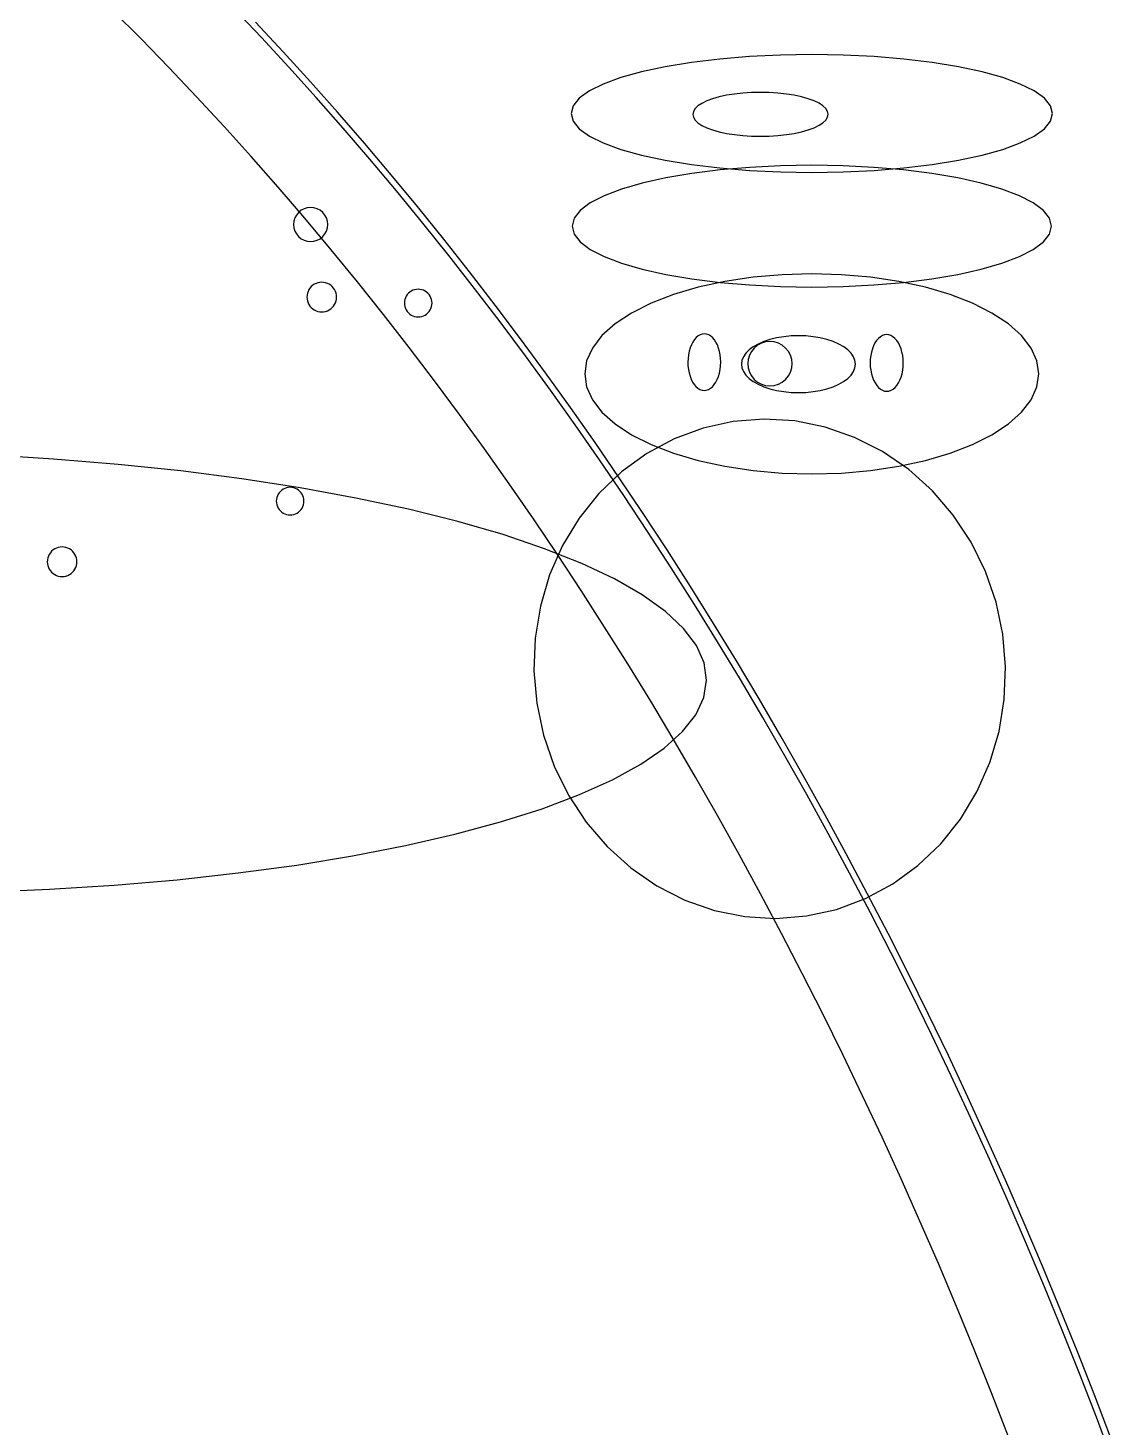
# Model space of a CAD drawing. Extents: x -1 to 217, y -22 to 302.
# Drawn here: x 162.9 to 203.3, y 219.2 to 271.2 of the extents above; entities that cross this region are included whole.
import ezdxf

# ---------------------------------------------------------------- set-up
doc = ezdxf.new("R2010")
doc.units = 0

msp = doc.modelspace()

# ---------------------------------------------------------------- linework, layer by layer
at = {"layer": 'CIRCLES'}
for p, q in [((172.969, 264.355), (172.891, 264.259)), ((173.066, 264.434), (172.969, 264.355)), ((173.175, 264.493), (173.066, 264.434)), ((173.295, 264.529), (173.175, 264.493)), ((173.418, 264.541), (173.295, 264.529)), ((173.542, 264.529), (173.418, 264.541)), ((173.662, 264.493), (173.542, 264.529)), ((173.771, 264.434), (173.662, 264.493)), ((173.868, 264.355), (173.771, 264.434)), ((173.946, 264.259), (173.868, 264.355)), ((172.796, 264.03), (172.783, 263.906)), ((172.783, 263.906), (172.796, 263.782)), ((172.832, 264.149), (172.796, 264.03)), ((172.796, 263.782), (172.832, 263.663)), ((172.891, 264.259), (172.832, 264.149)), ((174.005, 264.149), (173.946, 264.259)), ((174.041, 264.03), (174.005, 264.149)), ((174.005, 263.663), (174.041, 263.782)), ((174.054, 263.906), (174.041, 264.03)), ((174.041, 263.782), (174.054, 263.906)), ((172.832, 263.663), (172.891, 263.553)), ((172.891, 263.553), (172.969, 263.457)), ((172.969, 263.457), (173.066, 263.378)), ((173.066, 263.378), (173.175, 263.319)), ((173.175, 263.319), (173.295, 263.283)), ((173.295, 263.283), (173.418, 263.271)), ((173.418, 263.271), (173.542, 263.283)), ((173.542, 263.283), (173.662, 263.319)), ((173.662, 263.319), (173.771, 263.378)), ((173.771, 263.378), (173.868, 263.457)), ((173.868, 263.457), (173.946, 263.553)), ((173.946, 263.553), (174.005, 263.663)), ((189.815, 259.188), (189.739, 259.046)), ((189.918, 259.313), (189.815, 259.188)), ((190.042, 259.416), (189.918, 259.313)), ((190.185, 259.492), (190.042, 259.416)), ((190.339, 259.539), (190.185, 259.492)), ((190.5, 259.554), (190.339, 259.539)), ((190.661, 259.539), (190.5, 259.554)), ((190.815, 259.492), (190.661, 259.539)), ((190.958, 259.416), (190.815, 259.492)), ((191.082, 259.313), (190.958, 259.416)), ((191.185, 259.188), (191.082, 259.313)), ((191.261, 259.046), (191.185, 259.188)), ((189.692, 258.891), (189.676, 258.731)), ((189.676, 258.731), (189.692, 258.57)), ((189.739, 259.046), (189.692, 258.891)), ((189.692, 258.57), (189.739, 258.416)), ((191.308, 258.891), (191.261, 259.046)), ((191.261, 258.416), (191.308, 258.57)), ((191.324, 258.731), (191.308, 258.891)), ((191.308, 258.57), (191.324, 258.731)), ((189.739, 258.416), (189.815, 258.273)), ((189.815, 258.273), (189.918, 258.148)), ((189.918, 258.148), (190.042, 258.046)), ((190.042, 258.046), (190.185, 257.97)), ((190.815, 257.97), (190.958, 258.046)), ((190.958, 258.046), (191.082, 258.148)), ((191.082, 258.148), (191.185, 258.273)), ((191.185, 258.273), (191.261, 258.416)), ((190.185, 257.97), (190.339, 257.923)), ((190.339, 257.923), (190.5, 257.907)), ((190.5, 257.907), (190.661, 257.923)), ((190.661, 257.923), (190.815, 257.97))]:
    msp.add_line(p, q, dxfattribs=at)
at = {"layer": 'ELLIPSES'}
for p, q in [((167.115, 270.807), (166.07, 271.854)), ((171.588, 270.861), (170.557, 271.95)), ((172.399, 270.33), (171.373, 271.43)), ((168.151, 269.741), (167.115, 270.807)), ((172.611, 269.754), (171.588, 270.861)), ((173.416, 269.212), (172.399, 270.33)), ((188.63, 270.057), (187.579, 269.93)), ((189.739, 270.149), (188.63, 270.057)), ((190.887, 270.205), (189.739, 270.149)), ((192.056, 270.224), (190.887, 270.205)), ((193.224, 270.205), (192.056, 270.224)), ((194.373, 270.149), (193.224, 270.205)), ((195.482, 270.057), (194.373, 270.149)), ((196.532, 269.93), (195.482, 270.057)), ((169.179, 268.657), (168.151, 269.741)), ((173.625, 268.63), (172.611, 269.754)), ((185.725, 269.582), (184.953, 269.367)), ((186.606, 269.771), (185.725, 269.582)), ((187.579, 269.93), (186.606, 269.771)), ((197.506, 269.771), (196.532, 269.93)), ((198.386, 269.582), (197.506, 269.771)), ((199.158, 269.367), (198.386, 269.582)), ((174.424, 268.077), (173.416, 269.212)), ((184.303, 269.129), (183.785, 268.872)), ((184.953, 269.367), (184.303, 269.129)), ((199.809, 269.129), (199.158, 269.367)), ((200.327, 268.872), (199.809, 269.129)), ((170.199, 267.554), (169.179, 268.657)), ((174.63, 267.488), (173.625, 268.63)), ((183.408, 268.6), (183.18, 268.319)), ((183.785, 268.872), (183.408, 268.6)), ((188.149, 268.5), (187.966, 268.411)), ((188.366, 268.58), (188.149, 268.5)), ((188.614, 268.651), (188.366, 268.58)), ((188.887, 268.71), (188.614, 268.651)), ((189.183, 268.757), (188.887, 268.71)), ((189.494, 268.792), (189.183, 268.757)), ((189.817, 268.813), (189.494, 268.792)), ((190.146, 268.82), (189.817, 268.813)), ((190.474, 268.813), (190.146, 268.82)), ((190.797, 268.792), (190.474, 268.813)), ((191.109, 268.758), (190.797, 268.792)), ((191.404, 268.711), (191.109, 268.758)), ((191.678, 268.651), (191.404, 268.711)), ((191.925, 268.581), (191.678, 268.651)), ((192.142, 268.5), (191.925, 268.581)), ((192.325, 268.412), (192.142, 268.5)), ((200.703, 268.6), (200.327, 268.872)), ((200.932, 268.319), (200.703, 268.6)), ((175.424, 266.925), (174.424, 268.077)), ((183.18, 268.319), (183.103, 268.034)), ((183.103, 268.034), (183.18, 267.748)), ((187.651, 268.109), (187.629, 268.002)), ((187.629, 268.002), (187.651, 267.895)), ((187.715, 268.214), (187.651, 268.109)), ((187.821, 268.315), (187.715, 268.214)), ((187.966, 268.411), (187.821, 268.315)), ((192.471, 268.316), (192.325, 268.412)), ((192.576, 268.214), (192.471, 268.316)), ((192.641, 268.11), (192.576, 268.214)), ((192.662, 268.003), (192.641, 268.11)), ((192.641, 267.896), (192.662, 268.003)), ((201.008, 268.034), (200.932, 268.319)), ((200.932, 267.748), (201.008, 268.034)), ((171.209, 266.434), (170.199, 267.554)), ((175.626, 266.33), (174.63, 267.488)), ((183.18, 267.748), (183.408, 267.467)), ((183.408, 267.467), (183.785, 267.195)), ((187.651, 267.895), (187.715, 267.79)), ((187.715, 267.79), (187.821, 267.689)), ((187.821, 267.689), (187.967, 267.593)), ((187.967, 267.593), (188.149, 267.504)), ((188.149, 267.504), (188.366, 267.424)), ((188.366, 267.424), (188.614, 267.354)), ((191.678, 267.354), (191.925, 267.425)), ((191.925, 267.425), (192.142, 267.505)), ((192.142, 267.505), (192.325, 267.594)), ((192.325, 267.594), (192.471, 267.69)), ((192.471, 267.69), (192.577, 267.791)), ((192.577, 267.791), (192.641, 267.896)), ((200.327, 267.195), (200.703, 267.467)), ((200.703, 267.467), (200.932, 267.748)), ((176.414, 265.755), (175.424, 266.925)), ((183.785, 267.195), (184.303, 266.938)), ((184.303, 266.938), (184.953, 266.7)), ((188.614, 267.354), (188.888, 267.294)), ((188.888, 267.294), (189.183, 267.247)), ((189.183, 267.247), (189.495, 267.213)), ((189.495, 267.213), (189.817, 267.192)), ((189.817, 267.192), (190.146, 267.185)), ((190.146, 267.185), (190.474, 267.192)), ((190.474, 267.192), (190.797, 267.213)), ((190.797, 267.213), (191.109, 267.247)), ((191.109, 267.247), (191.404, 267.295)), ((191.404, 267.295), (191.678, 267.354)), ((199.158, 266.7), (199.809, 266.938)), ((199.809, 266.938), (200.327, 267.195)), ((172.211, 265.295), (171.209, 266.434)), ((184.953, 266.7), (185.725, 266.485)), ((185.725, 266.485), (186.606, 266.296)), ((197.506, 266.296), (198.386, 266.485)), ((198.386, 266.485), (199.158, 266.7)), ((176.613, 265.154), (175.626, 266.33)), ((186.606, 266.296), (187.579, 266.137)), ((187.579, 266.137), (188.63, 266.01)), ((188.644, 265.934), (187.599, 265.803)), ((188.63, 266.01), (189.739, 265.918)), ((189.749, 266.029), (188.644, 265.934)), ((189.739, 265.918), (190.887, 265.862)), ((190.892, 266.087), (189.749, 266.029)), ((190.887, 265.862), (192.056, 265.843)), ((192.056, 266.106), (190.892, 266.087)), ((193.219, 266.087), (192.056, 266.106)), ((192.056, 265.843), (193.224, 265.862)), ((194.363, 266.029), (193.219, 266.087)), ((193.224, 265.862), (194.373, 265.918)), ((195.467, 265.934), (194.363, 266.029)), ((194.373, 265.918), (195.482, 266.01)), ((196.513, 265.803), (195.467, 265.934)), ((195.482, 266.01), (196.532, 266.137)), ((196.532, 266.137), (197.506, 266.296)), ((177.395, 264.569), (176.414, 265.755)), ((185.752, 265.443), (184.984, 265.221)), ((186.629, 265.638), (185.752, 265.443)), ((187.599, 265.803), (186.629, 265.638)), ((197.482, 265.638), (196.513, 265.803)), ((198.359, 265.443), (197.482, 265.638)), ((199.128, 265.221), (198.359, 265.443)), ((173.203, 264.139), (172.211, 265.295)), ((177.59, 263.961), (176.613, 265.154)), ((184.336, 264.974), (183.82, 264.709)), ((184.984, 265.221), (184.336, 264.974)), ((199.776, 264.974), (199.128, 265.221)), ((200.291, 264.709), (199.776, 264.974)), ((178.367, 263.366), (177.395, 264.569)), ((183.445, 264.428), (183.218, 264.138)), ((183.82, 264.709), (183.445, 264.428)), ((200.666, 264.428), (200.291, 264.709)), ((200.894, 264.138), (200.666, 264.428)), ((174.186, 262.965), (173.203, 264.139)), ((178.559, 262.751), (177.59, 263.961)), ((183.218, 264.138), (183.142, 263.843)), ((183.142, 263.843), (183.218, 263.547)), ((200.97, 263.843), (200.894, 264.138)), ((200.894, 263.547), (200.97, 263.843)), ((179.329, 262.146), (178.367, 263.366)), ((183.218, 263.547), (183.445, 263.257)), ((183.445, 263.257), (183.82, 262.976)), ((200.291, 262.976), (200.666, 263.257)), ((200.666, 263.257), (200.894, 263.547)), ((175.16, 261.773), (174.186, 262.965)), ((179.517, 261.525), (178.559, 262.751)), ((183.82, 262.976), (184.336, 262.711)), ((199.776, 262.711), (200.291, 262.976)), ((184.336, 262.711), (184.984, 262.464)), ((184.984, 262.464), (185.752, 262.242)), ((185.752, 262.242), (186.629, 262.047)), ((197.482, 262.047), (198.359, 262.242)), ((198.359, 262.242), (199.128, 262.464)), ((199.128, 262.464), (199.776, 262.711)), ((173.62, 261.717), (173.556, 261.685)), ((173.689, 261.74), (173.62, 261.717)), ((173.759, 261.754), (173.689, 261.74)), ((173.831, 261.759), (173.759, 261.754)), ((173.903, 261.754), (173.831, 261.759)), ((173.974, 261.74), (173.903, 261.754)), ((174.042, 261.717), (173.974, 261.74)), ((174.107, 261.685), (174.042, 261.717)), ((176.124, 260.564), (175.16, 261.773)), ((180.282, 260.91), (179.329, 262.146)), ((186.629, 262.047), (187.599, 261.882)), ((187.599, 261.882), (188.644, 261.751)), ((188.824, 261.786), (187.834, 261.571)), ((188.644, 261.751), (189.749, 261.656)), ((189.87, 261.942), (188.824, 261.786)), ((190.954, 262.037), (189.87, 261.942)), ((192.056, 262.069), (190.954, 262.037)), ((193.158, 262.037), (192.056, 262.069)), ((194.241, 261.942), (193.158, 262.037)), ((195.287, 261.786), (194.241, 261.942)), ((194.363, 261.656), (195.467, 261.751)), ((196.278, 261.571), (195.287, 261.786)), ((195.467, 261.751), (196.513, 261.882)), ((196.513, 261.882), (197.482, 262.047)), ((173.285, 261.279), (173.28, 261.207)), ((173.28, 261.207), (173.285, 261.135)), ((173.299, 261.35), (173.285, 261.279)), ((173.322, 261.418), (173.299, 261.35)), ((173.354, 261.483), (173.322, 261.418)), ((173.394, 261.543), (173.354, 261.483)), ((173.441, 261.597), (173.394, 261.543)), ((173.496, 261.645), (173.441, 261.597)), ((173.556, 261.685), (173.496, 261.645)), ((174.167, 261.645), (174.107, 261.685)), ((174.221, 261.597), (174.167, 261.645)), ((174.269, 261.543), (174.221, 261.597)), ((174.309, 261.483), (174.269, 261.543)), ((174.341, 261.418), (174.309, 261.483)), ((174.364, 261.35), (174.341, 261.418)), ((174.378, 261.279), (174.364, 261.35)), ((174.383, 261.207), (174.378, 261.279)), ((174.378, 261.135), (174.383, 261.207)), ((176.944, 261.182), (176.923, 261.118)), ((176.974, 261.242), (176.944, 261.182)), ((177.011, 261.298), (176.974, 261.242)), ((177.056, 261.348), (177.011, 261.298)), ((177.106, 261.393), (177.056, 261.348)), ((177.162, 261.43), (177.106, 261.393)), ((177.222, 261.46), (177.162, 261.43)), ((177.286, 261.481), (177.222, 261.46)), ((177.352, 261.494), (177.286, 261.481)), ((177.419, 261.499), (177.352, 261.494)), ((177.486, 261.494), (177.419, 261.499)), ((177.552, 261.481), (177.486, 261.494)), ((177.616, 261.46), (177.552, 261.481)), ((177.676, 261.43), (177.616, 261.46)), ((177.732, 261.393), (177.676, 261.43)), ((177.782, 261.348), (177.732, 261.393)), ((177.827, 261.298), (177.782, 261.348)), ((177.864, 261.242), (177.827, 261.298)), ((177.894, 261.182), (177.864, 261.242)), ((177.915, 261.118), (177.894, 261.182)), ((180.467, 260.282), (179.517, 261.525)), ((186.915, 261.301), (186.085, 260.98)), ((187.834, 261.571), (186.915, 261.301)), ((189.749, 261.656), (190.892, 261.598)), ((190.892, 261.598), (192.056, 261.579)), ((192.056, 261.579), (193.219, 261.598)), ((193.219, 261.598), (194.363, 261.656)), ((197.196, 261.301), (196.278, 261.571)), ((198.027, 260.98), (197.196, 261.301)), ((173.285, 261.135), (173.299, 261.065)), ((173.299, 261.065), (173.322, 260.996)), ((173.322, 260.996), (173.354, 260.932)), ((173.354, 260.932), (173.394, 260.872)), ((173.394, 260.872), (173.441, 260.817)), ((173.441, 260.817), (173.496, 260.77)), ((173.496, 260.77), (173.556, 260.73)), ((173.556, 260.73), (173.62, 260.698)), ((173.62, 260.698), (173.689, 260.675)), ((173.689, 260.675), (173.759, 260.661)), ((173.759, 260.661), (173.831, 260.656)), ((173.831, 260.656), (173.903, 260.661)), ((173.903, 260.661), (173.974, 260.675)), ((173.974, 260.675), (174.042, 260.698)), ((174.042, 260.698), (174.107, 260.73)), ((174.107, 260.73), (174.167, 260.77)), ((174.167, 260.77), (174.221, 260.817)), ((174.221, 260.817), (174.269, 260.872)), ((174.269, 260.872), (174.309, 260.932)), ((174.309, 260.932), (174.341, 260.996)), ((174.341, 260.996), (174.364, 261.065)), ((174.364, 261.065), (174.378, 261.135)), ((176.91, 261.052), (176.905, 260.985)), ((176.905, 260.985), (176.91, 260.918)), ((176.923, 261.118), (176.91, 261.052)), ((176.91, 260.918), (176.923, 260.852)), ((176.923, 260.852), (176.944, 260.788)), ((176.944, 260.788), (176.974, 260.728)), ((176.974, 260.728), (177.011, 260.672)), ((177.011, 260.672), (177.056, 260.622)), ((177.782, 260.622), (177.827, 260.672)), ((177.827, 260.672), (177.864, 260.728)), ((177.864, 260.728), (177.894, 260.788)), ((177.894, 260.788), (177.915, 260.852)), ((177.928, 261.052), (177.915, 261.118)), ((177.915, 260.852), (177.928, 260.918)), ((177.933, 260.985), (177.928, 261.052)), ((177.928, 260.918), (177.933, 260.985)), ((181.225, 259.657), (180.282, 260.91)), ((186.085, 260.98), (185.357, 260.614)), ((198.755, 260.614), (198.027, 260.98)), ((177.079, 259.338), (176.124, 260.564)), ((177.056, 260.622), (177.106, 260.577)), ((177.106, 260.577), (177.162, 260.54)), ((177.162, 260.54), (177.222, 260.51)), ((177.222, 260.51), (177.286, 260.489)), ((177.286, 260.489), (177.352, 260.476)), ((177.352, 260.476), (177.419, 260.471)), ((177.419, 260.471), (177.486, 260.476)), ((177.486, 260.476), (177.552, 260.489)), ((177.552, 260.489), (177.616, 260.51)), ((177.616, 260.51), (177.676, 260.54)), ((177.676, 260.54), (177.732, 260.577)), ((177.732, 260.577), (177.782, 260.622)), ((181.406, 259.023), (180.467, 260.282)), ((184.743, 260.209), (184.254, 259.773)), ((185.357, 260.614), (184.743, 260.209)), ((199.369, 260.209), (198.755, 260.614)), ((199.857, 259.773), (199.369, 260.209)), ((182.158, 258.388), (181.225, 259.657)), ((184.254, 259.773), (183.899, 259.312)), ((187.691, 259.625), (187.63, 259.534)), ((187.758, 259.701), (187.691, 259.625)), ((187.829, 259.761), (187.758, 259.701)), ((187.905, 259.805), (187.829, 259.761)), ((187.984, 259.832), (187.905, 259.805)), ((188.063, 259.84), (187.984, 259.832)), ((188.143, 259.831), (188.063, 259.84)), ((188.221, 259.804), (188.143, 259.831)), ((188.296, 259.759), (188.221, 259.804)), ((188.368, 259.698), (188.296, 259.759)), ((188.434, 259.621), (188.368, 259.698)), ((188.493, 259.53), (188.434, 259.621)), ((190.501, 259.628), (190.27, 259.551)), ((190.749, 259.689), (190.501, 259.628)), ((191.012, 259.734), (190.749, 259.689)), ((191.284, 259.761), (191.012, 259.734)), ((191.56, 259.77), (191.284, 259.761)), ((191.837, 259.761), (191.56, 259.77)), ((192.109, 259.733), (191.837, 259.761)), ((192.371, 259.689), (192.109, 259.733)), ((192.619, 259.628), (192.371, 259.689)), ((192.85, 259.551), (192.619, 259.628)), ((194.533, 259.668), (194.466, 259.592)), ((194.605, 259.729), (194.533, 259.668)), ((194.681, 259.774), (194.605, 259.729)), ((194.76, 259.801), (194.681, 259.774)), ((194.84, 259.81), (194.76, 259.801)), ((194.92, 259.801), (194.84, 259.81)), ((194.999, 259.774), (194.92, 259.801)), ((195.075, 259.73), (194.999, 259.774)), ((195.147, 259.669), (195.075, 259.73)), ((195.214, 259.593), (195.147, 259.669)), ((200.212, 259.312), (199.857, 259.773)), ((178.024, 258.095), (177.079, 259.338)), ((183.899, 259.312), (183.684, 258.835)), ((187.496, 259.193), (187.47, 259.063)), ((187.532, 259.317), (187.496, 259.193)), ((187.577, 259.431), (187.532, 259.317)), ((187.63, 259.534), (187.577, 259.431)), ((188.545, 259.426), (188.493, 259.53)), ((188.589, 259.311), (188.545, 259.426)), ((188.624, 259.188), (188.589, 259.311)), ((188.649, 259.057), (188.624, 259.188)), ((189.603, 259.117), (189.514, 258.986)), ((189.725, 259.241), (189.603, 259.117)), ((189.879, 259.356), (189.725, 259.241)), ((190.062, 259.46), (189.879, 259.356)), ((190.27, 259.551), (190.062, 259.46)), ((193.058, 259.459), (192.85, 259.551)), ((193.241, 259.355), (193.058, 259.459)), ((193.395, 259.24), (193.241, 259.355)), ((193.517, 259.116), (193.395, 259.24)), ((193.606, 258.985), (193.517, 259.116)), ((194.273, 259.159), (194.247, 259.029)), ((194.308, 259.283), (194.273, 259.159)), ((194.353, 259.397), (194.308, 259.283)), ((194.405, 259.501), (194.353, 259.397)), ((194.466, 259.592), (194.405, 259.501)), ((195.275, 259.502), (195.214, 259.593)), ((195.328, 259.398), (195.275, 259.502)), ((195.373, 259.284), (195.328, 259.398)), ((195.409, 259.16), (195.373, 259.284)), ((195.435, 259.03), (195.409, 259.16)), ((200.428, 258.835), (200.212, 259.312)), ((182.335, 257.748), (181.406, 259.023)), ((183.684, 258.835), (183.612, 258.35)), ((187.454, 258.928), (187.448, 258.791)), ((187.448, 258.791), (187.452, 258.653)), ((187.452, 258.653), (187.467, 258.518)), ((187.47, 259.063), (187.454, 258.928)), ((188.646, 258.512), (188.662, 258.647)), ((188.664, 258.922), (188.649, 259.057)), ((188.662, 258.647), (188.668, 258.784)), ((188.668, 258.784), (188.664, 258.922)), ((189.459, 258.851), (189.441, 258.712)), ((189.441, 258.712), (189.459, 258.574)), ((189.514, 258.986), (189.459, 258.851)), ((189.459, 258.574), (189.513, 258.439)), ((193.66, 258.849), (193.606, 258.985)), ((193.606, 258.437), (193.66, 258.573)), ((193.678, 258.711), (193.66, 258.849)), ((193.66, 258.573), (193.678, 258.711)), ((194.231, 258.893), (194.226, 258.756)), ((194.226, 258.756), (194.232, 258.619)), ((194.247, 259.029), (194.231, 258.893)), ((194.232, 258.619), (194.248, 258.483)), ((195.451, 258.895), (195.435, 259.03)), ((195.435, 258.485), (195.451, 258.62)), ((195.456, 258.758), (195.451, 258.895)), ((195.451, 258.62), (195.456, 258.758)), ((200.5, 258.35), (200.428, 258.835)), ((178.958, 256.836), (178.024, 258.095)), ((183.082, 257.104), (182.158, 258.388)), ((183.612, 258.35), (183.684, 257.864)), ((187.467, 258.518), (187.492, 258.388)), ((187.492, 258.388), (187.527, 258.264)), ((187.527, 258.264), (187.571, 258.149)), ((187.571, 258.149), (187.623, 258.045)), ((188.486, 258.041), (188.539, 258.144)), ((188.539, 258.144), (188.584, 258.259)), ((188.584, 258.259), (188.62, 258.382)), ((188.62, 258.382), (188.646, 258.512)), ((189.513, 258.439), (189.602, 258.308)), ((189.602, 258.308), (189.725, 258.183)), ((189.725, 258.183), (189.879, 258.068)), ((189.879, 258.068), (190.062, 257.964)), ((193.058, 257.963), (193.24, 258.067)), ((193.24, 258.067), (193.394, 258.182)), ((193.394, 258.182), (193.517, 258.306)), ((193.517, 258.306), (193.606, 258.437)), ((194.248, 258.483), (194.274, 258.353)), ((194.274, 258.353), (194.309, 258.23)), ((194.309, 258.23), (194.354, 258.115)), ((194.354, 258.115), (194.407, 258.012)), ((195.277, 258.013), (195.33, 258.116)), ((195.33, 258.116), (195.374, 258.231)), ((195.374, 258.231), (195.41, 258.355)), ((195.41, 258.355), (195.435, 258.485)), ((200.428, 257.864), (200.5, 258.35)), ((183.255, 256.457), (182.335, 257.748)), ((183.684, 257.864), (183.899, 257.387)), ((187.623, 258.045), (187.682, 257.954)), ((187.682, 257.954), (187.748, 257.877)), ((187.748, 257.877), (187.82, 257.816)), ((187.82, 257.816), (187.895, 257.772)), ((187.895, 257.772), (187.973, 257.744)), ((187.973, 257.744), (188.053, 257.735)), ((188.053, 257.735), (188.132, 257.744)), ((188.132, 257.744), (188.211, 257.77)), ((188.211, 257.77), (188.287, 257.814)), ((188.287, 257.814), (188.358, 257.874)), ((188.358, 257.874), (188.425, 257.951)), ((188.425, 257.951), (188.486, 258.041)), ((190.062, 257.964), (190.27, 257.873)), ((190.27, 257.873), (190.5, 257.796)), ((190.5, 257.796), (190.749, 257.735)), ((190.749, 257.735), (191.011, 257.69)), ((191.011, 257.69), (191.283, 257.663)), ((191.283, 257.663), (191.56, 257.654)), ((191.56, 257.654), (191.836, 257.663)), ((191.836, 257.663), (192.108, 257.69)), ((192.108, 257.69), (192.37, 257.734)), ((192.37, 257.734), (192.619, 257.795)), ((192.619, 257.795), (192.849, 257.872)), ((192.849, 257.872), (193.058, 257.963)), ((194.407, 258.012), (194.468, 257.921)), ((194.468, 257.921), (194.535, 257.845)), ((194.535, 257.845), (194.607, 257.784)), ((194.607, 257.784), (194.683, 257.74)), ((194.683, 257.74), (194.762, 257.713)), ((194.762, 257.713), (194.842, 257.704)), ((194.842, 257.704), (194.923, 257.713)), ((194.923, 257.713), (195.002, 257.74)), ((195.002, 257.74), (195.078, 257.784)), ((195.078, 257.784), (195.15, 257.845)), ((195.15, 257.845), (195.216, 257.922)), ((195.216, 257.922), (195.277, 258.013)), ((200.212, 257.387), (200.428, 257.864)), ((183.995, 255.803), (183.082, 257.104)), ((183.899, 257.387), (184.254, 256.926)), ((199.857, 256.926), (200.212, 257.387)), ((179.883, 255.56), (178.958, 256.836)), ((184.254, 256.926), (184.743, 256.49)), ((184.743, 256.49), (185.357, 256.086)), ((189.132, 256.58), (188.012, 256.334)), ((190.274, 256.669), (189.132, 256.58)), ((191.421, 256.599), (190.274, 256.669)), ((192.551, 256.371), (191.421, 256.599)), ((198.755, 256.086), (199.369, 256.49)), ((199.369, 256.49), (199.857, 256.926)), ((184.164, 255.15), (183.255, 256.457)), ((185.357, 256.086), (186.085, 255.72)), ((188.012, 256.334), (186.935, 255.935)), ((193.647, 255.99), (192.551, 256.371)), ((194.688, 255.461), (193.647, 255.99)), ((198.027, 255.72), (198.755, 256.086)), ((180.798, 254.267), (179.883, 255.56)), ((184.898, 254.487), (183.995, 255.803)), ((186.935, 255.935), (185.919, 255.389)), ((186.085, 255.72), (186.915, 255.399)), ((195.658, 254.794), (194.688, 255.461)), ((197.196, 255.399), (198.027, 255.72)), ((163.859, 255.184), (161.412, 255.333)), ((166.258, 254.986), (163.859, 255.184)), ((168.597, 254.741), (166.258, 254.986)), ((185.063, 253.828), (184.164, 255.15)), ((185.919, 255.389), (184.982, 254.707)), ((186.915, 255.399), (187.834, 255.129)), ((187.834, 255.129), (188.824, 254.913)), ((195.287, 254.913), (196.278, 255.129)), ((196.278, 255.129), (197.196, 255.399)), ((170.861, 254.449), (168.597, 254.741)), ((173.035, 254.113), (170.861, 254.449)), ((184.982, 254.707), (184.138, 253.899)), ((185.79, 253.156), (184.898, 254.487)), ((188.824, 254.913), (189.87, 254.757)), ((189.87, 254.757), (190.954, 254.662)), ((190.954, 254.662), (192.056, 254.63)), ((192.056, 254.63), (193.158, 254.662)), ((193.158, 254.662), (194.241, 254.757)), ((194.241, 254.757), (195.287, 254.913)), ((196.539, 254.001), (195.658, 254.794)), ((172.249, 253.932), (172.212, 253.876)), ((172.293, 253.982), (172.249, 253.932)), ((172.344, 254.027), (172.293, 253.982)), ((172.4, 254.064), (172.344, 254.027)), ((172.46, 254.094), (172.4, 254.064)), ((172.524, 254.115), (172.46, 254.094)), ((172.589, 254.128), (172.524, 254.115)), ((172.656, 254.133), (172.589, 254.128)), ((172.724, 254.128), (172.656, 254.133)), ((172.789, 254.115), (172.724, 254.128)), ((172.853, 254.094), (172.789, 254.115)), ((172.913, 254.064), (172.853, 254.094)), ((172.969, 254.027), (172.913, 254.064)), ((173.02, 253.982), (172.969, 254.027)), ((173.064, 253.932), (173.02, 253.982)), ((175.106, 253.735), (173.035, 254.113)), ((173.101, 253.876), (173.064, 253.932)), ((181.702, 252.958), (180.798, 254.267)), ((184.138, 253.899), (183.403, 252.98)), ((197.317, 253.094), (196.539, 254.001)), ((172.147, 253.686), (172.143, 253.619)), ((172.143, 253.619), (172.147, 253.552)), ((172.16, 253.752), (172.147, 253.686)), ((172.147, 253.552), (172.16, 253.486)), ((172.182, 253.816), (172.16, 253.752)), ((172.16, 253.486), (172.182, 253.422)), ((172.212, 253.876), (172.182, 253.816)), ((172.182, 253.422), (172.212, 253.362)), ((173.131, 253.816), (173.101, 253.876)), ((173.101, 253.362), (173.131, 253.422)), ((173.153, 253.752), (173.131, 253.816)), ((173.131, 253.422), (173.153, 253.486)), ((173.166, 253.686), (173.153, 253.752)), ((173.153, 253.486), (173.166, 253.552)), ((173.17, 253.619), (173.166, 253.686)), ((173.166, 253.552), (173.17, 253.619)), ((177.062, 253.317), (175.106, 253.735)), ((185.951, 252.49), (185.063, 253.828)), ((172.212, 253.362), (172.249, 253.306)), ((172.249, 253.306), (172.293, 253.256)), ((172.293, 253.256), (172.344, 253.211)), ((172.344, 253.211), (172.4, 253.174)), ((172.4, 253.174), (172.46, 253.144)), ((172.46, 253.144), (172.524, 253.123)), ((172.524, 253.123), (172.589, 253.11)), ((172.589, 253.11), (172.656, 253.105)), ((172.656, 253.105), (172.724, 253.11)), ((172.724, 253.11), (172.789, 253.123)), ((172.789, 253.123), (172.853, 253.144)), ((172.853, 253.144), (172.913, 253.174)), ((172.913, 253.174), (172.969, 253.211)), ((172.969, 253.211), (173.02, 253.256)), ((173.02, 253.256), (173.064, 253.306)), ((173.064, 253.306), (173.101, 253.362)), ((178.89, 252.862), (177.062, 253.317)), ((180.579, 252.372), (178.89, 252.862)), ((182.596, 251.633), (181.702, 252.958)), ((183.403, 252.98), (182.79, 251.965)), ((186.672, 251.809), (185.79, 253.156)), ((197.978, 252.09), (197.317, 253.094)), ((182.119, 251.85), (180.579, 252.372)), ((186.829, 251.137), (185.951, 252.49)), ((163.904, 251.842), (163.844, 251.802)), ((163.968, 251.874), (163.904, 251.842)), ((164.037, 251.897), (163.968, 251.874)), ((164.107, 251.911), (164.037, 251.897)), ((164.179, 251.916), (164.107, 251.911)), ((164.251, 251.911), (164.179, 251.916)), ((164.322, 251.897), (164.251, 251.911)), ((164.39, 251.874), (164.322, 251.897)), ((164.455, 251.842), (164.39, 251.874)), ((164.515, 251.802), (164.455, 251.842)), ((183.5, 251.3), (182.119, 251.85)), ((182.79, 251.965), (182.308, 250.872)), ((187.544, 250.447), (186.672, 251.809)), ((198.511, 251.005), (197.978, 252.09)), ((163.633, 251.437), (163.628, 251.365)), ((163.628, 251.365), (163.633, 251.293)), ((163.647, 251.507), (163.633, 251.437)), ((163.633, 251.293), (163.647, 251.222)), ((163.67, 251.576), (163.647, 251.507)), ((163.702, 251.64), (163.67, 251.576)), ((163.742, 251.7), (163.702, 251.64)), ((163.789, 251.755), (163.742, 251.7)), ((163.844, 251.802), (163.789, 251.755)), ((164.569, 251.755), (164.515, 251.802)), ((164.617, 251.7), (164.569, 251.755)), ((164.657, 251.64), (164.617, 251.7)), ((164.689, 251.576), (164.657, 251.64)), ((164.712, 251.507), (164.689, 251.576)), ((164.726, 251.437), (164.712, 251.507)), ((164.712, 251.222), (164.726, 251.293)), ((164.731, 251.365), (164.726, 251.437)), ((164.726, 251.293), (164.731, 251.365)), ((183.479, 250.292), (182.596, 251.633)), ((184.714, 250.725), (183.5, 251.3)), ((163.647, 251.222), (163.67, 251.154)), ((163.67, 251.154), (163.702, 251.089)), ((163.702, 251.089), (163.742, 251.029)), ((163.742, 251.029), (163.789, 250.975)), ((163.789, 250.975), (163.844, 250.927)), ((163.844, 250.927), (163.904, 250.887)), ((163.904, 250.887), (163.968, 250.855)), ((163.968, 250.855), (164.037, 250.832)), ((164.037, 250.832), (164.107, 250.818)), ((164.107, 250.818), (164.179, 250.813)), ((164.179, 250.813), (164.251, 250.818)), ((164.251, 250.818), (164.322, 250.832)), ((164.322, 250.832), (164.39, 250.855)), ((164.39, 250.855), (164.455, 250.887)), ((164.455, 250.887), (164.515, 250.927)), ((164.515, 250.927), (164.569, 250.975)), ((164.569, 250.975), (164.617, 251.029)), ((164.617, 251.029), (164.657, 251.089)), ((164.657, 251.089), (164.689, 251.154)), ((164.689, 251.154), (164.712, 251.222)), ((182.308, 250.872), (181.966, 249.719)), ((187.696, 249.769), (186.829, 251.137)), ((198.906, 249.858), (198.511, 251.005)), ((184.352, 248.936), (183.479, 250.292)), ((185.753, 250.129), (184.714, 250.725)), ((188.404, 249.071), (187.544, 250.447)), ((186.611, 249.515), (185.753, 250.129)), ((188.553, 248.386), (187.696, 249.769)), ((199.158, 248.669), (198.906, 249.858)), ((181.966, 249.719), (181.771, 248.526)), ((187.283, 248.887), (186.611, 249.515)), ((185.213, 247.564), (184.352, 248.936)), ((187.764, 248.249), (187.283, 248.887)), ((189.254, 247.679), (188.404, 249.071)), ((181.771, 248.526), (181.724, 247.314)), ((188.051, 247.605), (187.764, 248.249)), ((189.399, 246.989), (188.553, 248.386)), ((199.262, 247.458), (199.158, 248.669)), ((190.093, 246.273), (189.254, 247.679)), ((181.724, 247.314), (181.828, 246.103)), ((186.064, 246.177), (185.213, 247.564)), ((188.143, 246.958), (188.051, 247.605)), ((199.215, 246.246), (199.262, 247.458)), ((188.039, 246.314), (188.143, 246.958)), ((190.233, 245.577), (189.399, 246.989)), ((181.828, 246.103), (182.08, 244.914)), ((186.904, 244.774), (186.064, 246.177)), ((187.74, 245.675), (188.039, 246.314)), ((190.921, 244.853), (190.093, 246.273)), ((199.02, 245.053), (199.215, 246.246)), ((187.247, 245.047), (187.74, 245.675)), ((191.057, 244.151), (190.233, 245.577)), ((186.564, 244.431), (187.247, 245.047)), ((198.678, 243.901), (199.02, 245.053)), ((182.08, 244.914), (182.475, 243.767)), ((187.732, 243.357), (186.904, 244.774)), ((191.738, 243.419), (190.921, 244.853)), ((185.695, 243.833), (186.564, 244.431)), ((191.869, 242.71), (191.057, 244.151)), ((182.475, 243.767), (183.008, 242.683)), ((184.645, 243.257), (185.695, 243.833)), ((198.196, 242.807), (198.678, 243.901)), ((183.42, 242.704), (184.645, 243.257)), ((188.55, 241.925), (187.732, 243.357)), ((192.543, 241.97), (191.738, 243.419)), ((182.029, 242.18), (183.42, 242.704)), ((183.008, 242.683), (183.669, 241.678)), ((192.67, 241.256), (191.869, 242.71)), ((197.583, 241.793), (198.196, 242.807)), ((180.479, 241.688), (182.029, 242.18)), ((189.355, 240.479), (188.55, 241.925)), ((193.338, 240.508), (192.543, 241.97)), ((178.781, 241.229), (180.479, 241.688)), ((183.669, 241.678), (184.447, 240.772)), ((196.848, 240.873), (197.583, 241.793)), ((176.945, 240.808), (178.781, 241.229)), ((193.46, 239.788), (192.67, 241.256)), ((172.904, 240.087), (174.982, 240.426)), ((174.982, 240.426), (176.945, 240.808)), ((184.447, 240.772), (185.328, 239.978)), ((190.15, 239.018), (189.355, 240.479)), ((194.12, 239.033), (193.338, 240.508)), ((196.004, 240.066), (196.848, 240.873)), ((170.724, 239.792), (172.904, 240.087)), ((185.328, 239.978), (186.298, 239.311)), ((195.067, 239.383), (196.004, 240.066)), ((163.709, 239.188), (166.112, 239.341)), ((166.112, 239.341), (168.455, 239.542)), ((168.455, 239.542), (170.724, 239.792)), ((194.238, 238.306), (193.46, 239.788)), ((194.051, 238.838), (195.067, 239.383)), ((161.261, 239.085), (163.709, 239.188)), ((186.298, 239.311), (187.339, 238.783)), ((190.932, 237.544), (190.15, 239.018)), ((192.974, 238.439), (194.051, 238.838)), ((194.891, 237.544), (194.12, 239.033)), ((187.339, 238.783), (188.435, 238.401)), ((188.435, 238.401), (189.565, 238.174)), ((191.854, 238.193), (192.974, 238.439)), ((195.004, 236.812), (194.238, 238.306)), ((189.565, 238.174), (190.712, 238.104)), ((190.712, 238.104), (191.854, 238.193)), ((191.703, 236.055), (190.932, 237.544)), ((195.651, 236.042), (194.891, 237.544)), ((195.759, 235.304), (195.004, 236.812)), ((192.462, 234.553), (191.703, 236.055)), ((196.398, 234.526), (195.651, 236.042)), ((196.502, 233.783), (195.759, 235.304)), ((193.209, 233.037), (192.462, 234.553)), ((197.134, 232.999), (196.398, 234.526)), ((197.233, 232.249), (196.502, 233.783)), ((193.944, 231.508), (193.209, 233.037)), ((197.858, 231.458), (197.134, 232.999)), ((197.951, 230.703), (197.233, 232.249)), ((194.667, 229.967), (193.944, 231.508)), ((198.569, 229.905), (197.858, 231.458)), ((198.658, 229.145), (197.951, 230.703)), ((195.377, 228.412), (194.667, 229.967)), ((199.269, 228.341), (198.569, 229.905)), ((199.352, 227.574), (198.658, 229.145)), ((196.075, 226.845), (195.377, 228.412)), ((199.956, 226.764), (199.269, 228.341)), ((200.034, 225.992), (199.352, 227.574)), ((196.761, 225.265), (196.075, 226.845)), ((200.631, 225.175), (199.956, 226.764)), ((200.704, 224.398), (200.034, 225.992)), ((197.433, 223.673), (196.761, 225.265)), ((201.293, 223.575), (200.631, 225.175)), ((201.361, 222.793), (200.704, 224.398)), ((198.094, 222.07), (197.433, 223.673)), ((201.943, 221.964), (201.293, 223.575)), ((202.006, 221.176), (201.361, 222.793)), ((198.741, 220.454), (198.094, 222.07)), ((202.58, 220.342), (201.943, 221.964)), ((202.638, 219.549), (202.006, 221.176)), ((199.376, 218.828), (198.741, 220.454)), ((203.204, 218.709), (202.58, 220.342)), ((203.257, 217.911), (202.638, 219.549))]:
    msp.add_line(p, q, dxfattribs=at)

doc.saveas('drawing.dxf')
